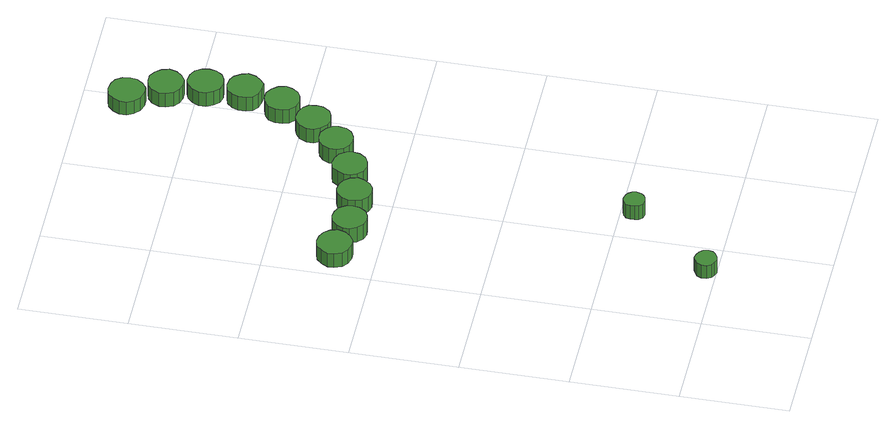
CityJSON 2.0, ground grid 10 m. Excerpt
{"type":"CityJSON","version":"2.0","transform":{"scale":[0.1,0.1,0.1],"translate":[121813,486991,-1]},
"CityObjects":{
"tree1":{"type":"SolitaryVegetationObject","attributes":{"function":"something"},"geometry":[{"type":"MultiSurface","lod":"1","boundaries":[[[0,1,2,3,4,5,6,7,8,9,10,11,12,13,14]],[[15,16,17,18,19,20,21,22,23,24,25,26,27,28,29]],[[0,29,28,1]],[[1,28,27,2]],[[2,27,26,3]],[[3,26,25,4]],[[4,25,24,5]],[[5,24,23,6]],[[6,23,22,7]],[[7,22,21,8]],[[8,21,20,9]],[[9,20,19,10]],[[10,19,18,11]],[[11,18,17,12]],[[12,17,16,13]],[[13,16,15,14]],[[14,15,29,0]]]}]},
"tree2":{"type":"SolitaryVegetationObject","attributes":{"function":"something"},"geometry":[{"type":"MultiSurface","lod":"1","boundaries":[[[30,31,32,33,34,35,36,37,38,39,40,41,42,43,44]],[[45,46,47,48,49,50,51,52,53,54,55,56,57,58,59]],[[30,59,58,31]],[[31,58,57,32]],[[32,57,56,33]],[[33,56,55,34]],[[34,55,54,35]],[[35,54,53,36]],[[36,53,52,37]],[[37,52,51,38]],[[38,51,50,39]],[[39,50,49,40]],[[40,49,48,41]],[[41,48,47,42]],[[42,47,46,43]],[[43,46,45,44]],[[44,45,59,30]]]}]},
"tree3":{"type":"SolitaryVegetationObject","attributes":{"function":"something"},"geometry":[{"type":"MultiSurface","lod":"1","boundaries":[[[60,61,62,63,64,65,66,67,68,69,70,71,72,73,74]],[[75,76,77,78,79,80,81,82,83,84,85,86,87,88,89]],[[60,89,88,61]],[[61,88,87,62]],[[62,87,86,63]],[[63,86,85,64]],[[64,85,84,65]],[[65,84,83,66]],[[66,83,82,67]],[[67,82,81,68]],[[68,81,80,69]],[[69,80,79,70]],[[70,79,78,71]],[[71,78,77,72]],[[72,77,76,73]],[[73,76,75,74]],[[74,75,89,60]]]}]},
"tree4":{"type":"SolitaryVegetationObject","attributes":{"function":"something"},"geometry":[{"type":"MultiSurface","lod":"1","boundaries":[[[90,91,92,93,94,95,96,97,98,99,100,101,102,103,104]],[[105,106,107,108,109,110,111,112,113,114,115,116,117,118,119]],[[90,119,118,91]],[[91,118,117,92]],[[92,117,116,93]],[[93,116,115,94]],[[94,115,114,95]],[[95,114,113,96]],[[96,113,112,97]],[[97,112,111,98]],[[98,111,110,99]],[[99,110,109,100]],[[100,109,108,101]],[[101,108,107,102]],[[102,107,106,103]],[[103,106,105,104]],[[104,105,119,90]]]}]},
"tree5":{"type":"SolitaryVegetationObject","attributes":{"function":"something"}},
"tree6":{"type":"SolitaryVegetationObject","attributes":{"function":"something"},"geometry":[{"type":"MultiSurface","lod":"1","boundaries":[[[120,121,122,123,124,125,126,127,128,129,130,131,132,133,134]],[[135,136,137,138,139,140,141,142,143,144,145,146,147,148,149]],[[120,149,148,121]],[[121,148,147,122]],[[122,147,146,123]],[[123,146,145,124]],[[124,145,144,125]],[[125,144,143,126]],[[126,143,142,127]],[[127,142,141,128]],[[128,141,140,129]],[[129,140,139,130]],[[130,139,138,131]],[[131,138,137,132]],[[132,137,136,133]],[[133,136,135,134]],[[134,135,149,120]]]}]},
"tree7":{"type":"SolitaryVegetationObject","attributes":{"function":"something"},"geometry":[{"type":"MultiSurface","lod":"1","boundaries":[[[150,151,152,153,154,155,156,157,158,159,160,161,162,163,164]],[[165,166,167,168,169,170,171,172,173,174,175,176,177,178,179]],[[150,179,178,151]],[[151,178,177,152]],[[152,177,176,153]],[[153,176,175,154]],[[154,175,174,155]],[[155,174,173,156]],[[156,173,172,157]],[[157,172,171,158]],[[158,171,170,159]],[[159,170,169,160]],[[160,169,168,161]],[[161,168,167,162]],[[162,167,166,163]],[[163,166,165,164]],[[164,165,179,150]]]}]},
"tree8":{"type":"SolitaryVegetationObject","attributes":{"function":"something"},"geometry":[{"type":"MultiSurface","lod":"1","boundaries":[[[180,181,182,183,184,185,186,187,188,189,190,191,192,193,194]],[[195,196,197,198,199,200,201,202,203,204,205,206,207,208,209]],[[180,209,208,181]],[[181,208,207,182]],[[182,207,206,183]],[[183,206,205,184]],[[184,205,204,185]],[[185,204,203,186]],[[186,203,202,187]],[[187,202,201,188]],[[188,201,200,189]],[[189,200,199,190]],[[190,199,198,191]],[[191,198,197,192]],[[192,197,196,193]],[[193,196,195,194]],[[194,195,209,180]]]}]},
"tree9":{"type":"SolitaryVegetationObject","attributes":{"function":"something"},"geometry":[{"type":"MultiSurface","lod":"1","boundaries":[[[210,211,212,213,214,215,216,217,218,219,220,221,222,223,224]],[[225,226,227,228,229,230,231,232,233,234,235,236,237,238,239]],[[210,239,238,211]],[[211,238,237,212]],[[212,237,236,213]],[[213,236,235,214]],[[214,235,234,215]],[[215,234,233,216]],[[216,233,232,217]],[[217,232,231,218]],[[218,231,230,219]],[[219,230,229,220]],[[220,229,228,221]],[[221,228,227,222]],[[222,227,226,223]],[[223,226,225,224]],[[224,225,239,210]]]}]},
"tree10":{"type":"SolitaryVegetationObject","attributes":{"function":"something"},"geometry":[{"type":"MultiSurface","lod":"1","boundaries":[[[240,241,242,243,244,245,246,247,248,249,250,251,252,253,254]],[[255,256,257,258,259,260,261,262,263,264,265,266,267,268,269]],[[240,269,268,241]],[[241,268,267,242]],[[242,267,266,243]],[[243,266,265,244]],[[244,265,264,245]],[[245,264,263,246]],[[246,263,262,247]],[[247,262,261,248]],[[248,261,260,249]],[[249,260,259,250]],[[250,259,258,251]],[[251,258,257,252]],[[252,257,256,253]],[[253,256,255,254]],[[254,255,269,240]]]}]},
"tree11":{"type":"SolitaryVegetationObject","attributes":{"function":"something"},"geometry":[{"type":"MultiSurface","lod":"1","boundaries":[[[270,271,272,273,274,275,276,277,278,279,280,281,282,283,284]],[[285,286,287,288,289,290,291,292,293,294,295,296,297,298,299]],[[270,299,298,271]],[[271,298,297,272]],[[272,297,296,273]],[[273,296,295,274]],[[274,295,294,275]],[[275,294,293,276]],[[276,293,292,277]],[[277,292,291,278]],[[278,291,290,279]],[[279,290,289,280]],[[280,289,288,281]],[[281,288,287,282]],[[282,287,286,283]],[[283,286,285,284]],[[284,285,299,270]]]}]},
"tree12":{"type":"SolitaryVegetationObject","attributes":{"function":"something"},"geometry":[{"type":"MultiSurface","lod":"1","boundaries":[[[300,301,302,303,304,305,306,307,308,309,310,311,312,313,314]],[[315,316,317,318,319,320,321,322,323,324,325,326,327,328,329]],[[300,329,328,301]],[[301,328,327,302]],[[302,327,326,303]],[[303,326,325,304]],[[304,325,324,305]],[[305,324,323,306]],[[306,323,322,307]],[[307,322,321,308]],[[308,321,320,309]],[[309,320,319,310]],[[310,319,318,311]],[[311,318,317,312]],[[312,317,316,313]],[[313,316,315,314]],[[314,315,329,300]]]}]},
"tree13":{"type":"SolitaryVegetationObject","attributes":{"function":"something"},"geometry":[{"type":"MultiSurface","lod":"1","boundaries":[[[330,331,332,333,334,335,336,337,338,339,340,341,342,343,344]],[[345,346,347,348,349,350,351,352,353,354,355,356,357,358,359]],[[330,359,358,331]],[[331,358,357,332]],[[332,357,356,333]],[[333,356,355,334]],[[334,355,354,335]],[[335,354,353,336]],[[336,353,352,337]],[[337,352,351,338]],[[338,351,350,339]],[[339,350,349,340]],[[340,349,348,341]],[[341,348,347,342]],[[342,347,346,343]],[[343,346,345,344]],[[344,345,359,330]]]}]},
"tree14":{"type":"SolitaryVegetationObject","attributes":{"function":"something"},"geometry":[{"type":"MultiSurface","lod":"1","boundaries":[[[360,361,362,363,364,365,366,367,368,369,370,371,372,373,374]],[[375,376,377,378,379,380,381,382,383,384,385,386,387,388,389]],[[360,389,388,361]],[[361,388,387,362]],[[362,387,386,363]],[[363,386,385,364]],[[364,385,384,365]],[[365,384,383,366]],[[366,383,382,367]],[[367,382,381,368]],[[368,381,380,369]],[[369,380,379,370]],[[370,379,378,371]],[[371,378,377,372]],[[372,377,376,373]],[[373,376,375,374]],[[374,375,389,360]]]}]}
},
"vertices":[
[82,10,22],[81,15,22],[78,18,22],[74,20,22],[70,21,22],[66,19,22],[63,17,22],[61,13,22],[61,8,22],[63,4,22],[66,2,22],[70,0,22],[74,1,22],[78,3,22],[81,6,22],[81,6,7],[78,3,7],[74,1,7],[70,0,7],[66,2,7],[63,4,7],[61,8,7],[61,13,7],[63,17,7],[66,19,7],[70,21,7],[74,20,7],[78,18,7],[81,15,7],[82,10,7],
[41,338,25],[39,345,25],[35,350,25],[29,353,25],[23,354,25],[16,352,25],[11,347,25],[8,341,25],[8,335,25],[11,328,25],[16,324,25],[23,322,25],[29,322,25],[35,326,25],[39,331,25],[39,331,9],[35,326,9],[29,322,9],[23,322,9],[16,324,9],[11,328,9],[8,335,9],[8,341,9],[11,347,9],[16,352,9],[23,354,9],[29,353,9],[35,350,9],[39,345,9],[41,338,9],
[74,331,26],[73,337,26],[69,343,26],[63,346,26],[57,347,26],[51,345,26],[46,340,26],[43,334,26],[43,328,26],[46,322,26],[51,317,26],[57,315,26],[63,316,26],[69,319,26],[73,325,26],[73,325,9],[69,319,9],[63,316,9],[57,315,9],[51,317,9],[46,322,9],[43,328,9],[43,334,9],[46,340,9],[51,345,9],[57,347,9],[63,346,9],[69,343,9],[73,337,9],[74,331,9],
[144,88,24],[143,92,24],[141,95,24],[138,97,24],[133,98,24],[129,97,24],[126,94,24],[125,90,24],[125,86,24],[126,82,24],[129,79,24],[133,78,24],[138,79,24],[141,81,24],[143,84,24],[143,84,8],[141,81,8],[138,79,8],[133,78,8],[129,79,8],[126,82,8],[125,86,8],[125,90,8],[126,94,8],[129,97,8],[133,98,8],[138,97,8],[141,95,8],[143,92,8],[144,88,8],
[112,334,26],[110,341,26],[106,346,26],[101,349,26],[94,350,26],[88,348,26],[83,343,26],[81,337,26],[81,331,26],[83,325,26],[88,320,26],[94,318,26],[101,319,26],[106,322,26],[110,328,26],[110,328,9],[106,322,9],[101,319,9],[94,318,9],[88,320,9],[83,325,9],[81,331,9],[81,337,9],[83,343,9],[88,348,9],[94,350,9],[101,349,9],[106,346,9],[110,341,9],[112,334,9],
[145,345,26],[144,351,26],[140,357,26],[134,360,26],[128,361,26],[121,359,26],[117,354,26],[114,348,26],[114,342,26],[117,336,26],[121,331,26],[128,329,26],[134,330,26],[140,333,26],[144,339,26],[144,339,9],[140,333,9],[134,330,9],[128,329,9],[121,331,9],[117,336,9],[114,342,9],[114,348,9],[117,354,9],[121,359,9],[128,361,9],[134,360,9],[140,357,9],[144,351,9],[145,345,9],
[175,364,27],[174,370,27],[170,375,27],[164,379,27],[158,379,27],[152,377,27],[147,373,27],[144,367,27],[144,360,27],[147,354,27],[152,350,27],[158,348,27],[164,349,27],[170,352,27],[174,357,27],[174,357,10],[170,352,10],[164,349,10],[158,348,10],[152,350,10],[147,354,10],[144,360,10],[144,367,10],[147,373,10],[152,377,10],[158,379,10],[164,379,10],[170,375,10],[174,370,10],[175,364,10],
[200,389,26],[199,396,26],[195,401,26],[189,404,26],[182,405,26],[176,403,26],[171,399,26],[168,392,26],[168,386,26],[171,380,26],[176,375,26],[182,373,26],[189,374,26],[195,377,26],[199,383,26],[199,383,10],[195,377,10],[189,374,10],[182,373,10],[176,375,10],[171,380,10],[168,386,10],[168,392,10],[171,399,10],[176,403,10],[182,405,10],[189,404,10],[195,401,10],[199,396,10],[200,389,10],
[220,421,26],[218,428,26],[214,433,26],[208,437,26],[202,437,26],[195,435,26],[190,431,26],[188,425,26],[188,418,26],[190,412,26],[195,407,26],[202,405,26],[208,406,26],[214,409,26],[218,415,26],[218,415,10],[214,409,10],[208,406,10],[202,405,10],[195,407,10],[190,412,10],[188,418,10],[188,425,10],[190,431,10],[195,435,10],[202,437,10],[208,437,10],[214,433,10],[218,428,10],[220,421,10],
[229,457,27],[227,463,27],[223,469,27],[218,472,27],[211,473,27],[204,471,27],[199,466,27],[197,460,27],[197,453,27],[199,447,27],[204,443,27],[211,441,27],[218,441,27],[223,445,27],[227,450,27],[227,450,11],[223,445,11],[218,441,11],[211,441,11],[204,443,11],[199,447,11],[197,453,11],[197,460,11],[199,466,11],[204,471,11],[211,473,11],[218,472,11],[223,469,11],[227,463,11],[229,457,11],
[204,559,26],[203,566,26],[199,572,26],[193,575,26],[186,576,26],[179,574,26],[174,569,26],[171,563,26],[171,556,26],[174,550,26],[179,545,26],[186,543,26],[193,543,26],[199,547,26],[203,553,26],[203,553,11],[199,547,11],[193,543,11],[186,543,11],[179,545,11],[174,550,11],[171,556,11],[171,563,11],[174,569,11],[179,574,11],[186,576,11],[193,575,11],[199,572,11],[203,566,11],[204,559,11],
[228,492,27],[227,499,27],[223,505,27],[217,508,27],[210,509,27],[204,507,27],[199,502,27],[196,496,27],[196,489,27],[199,483,27],[204,478,27],[210,476,27],[217,477,27],[223,480,27],[227,486,27],[227,486,11],[223,480,11],[217,477,11],[210,476,11],[204,478,11],[199,483,11],[196,489,11],[196,496,11],[199,502,11],[204,507,11],[210,509,11],[217,508,11],[223,505,11],[227,499,11],[228,492,11],
[221,527,27],[219,534,27],[215,539,27],[209,543,27],[202,543,27],[196,541,27],[191,537,27],[188,530,27],[188,524,27],[191,517,27],[196,513,27],[202,511,27],[209,511,27],[215,515,27],[219,520,27],[219,520,11],[215,515,11],[209,511,11],[202,511,11],[196,513,11],[191,517,11],[188,524,11],[188,530,11],[191,537,11],[196,541,11],[202,543,11],[209,543,11],[215,539,11],[219,534,11],[221,527,11]
]}
